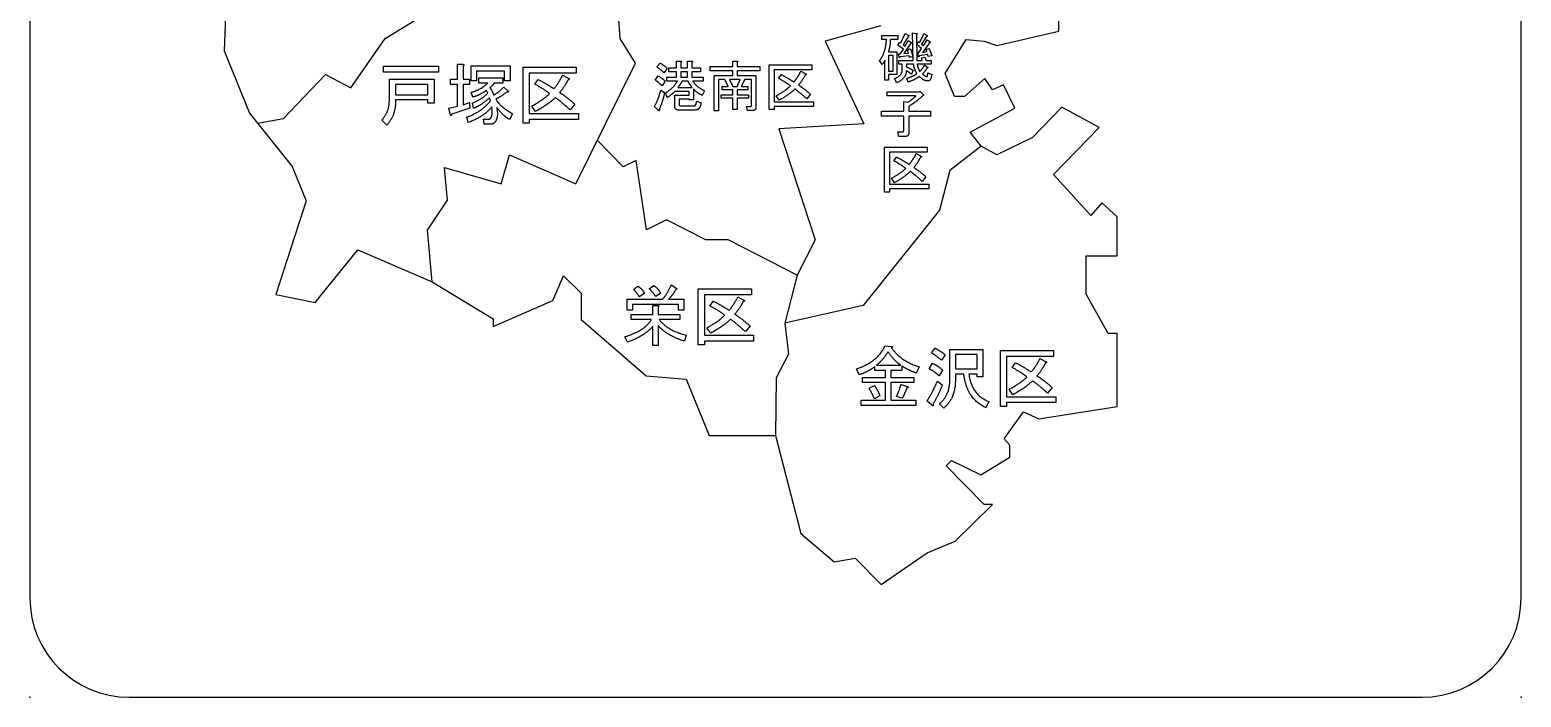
# Model space of a CAD drawing. Header units: millimetres. Extents: x 0 to 150, y 0 to 200.
# Drawn here: x 0 to 150, y 0 to 67.1 of the extents above; entities that cross this region are included whole.
import ezdxf

# ---------------------------------------------------------------- set-up
doc = ezdxf.new("R2010")
doc.units = ezdxf.units.MM
doc.header["$MEASUREMENT"] = 0
for name, color, linetype in [('横浜市\u3000パズル v6_Sketch2', 7, 'Continuous'), ('横浜市\u3000パズル v6_Sketch3', 7, 'Continuous'), ('横浜市\u3000パズル v6_Sketch4', 7, 'Continuous'), ('横浜市\u3000パズル v6_Sketch5', 7, 'Continuous')]:
    doc.layers.add(name, color=color, linetype=linetype)

msp = doc.modelspace()

# ---------------------------------------------------------------- linework, layer by layer
at = {"layer": '横浜市\u3000パズル v6_Sketch2'}
for p, q in [((0, 190), (0, 10)), ((150, 10), (150, 190)), ((10, 0), (140, 0))]:
    msp.add_line(p, q, dxfattribs=at)
for centre, start, end in [((10, 10), 180, 270), ((140, 10), 270, 0)]:
    msp.add_arc(centre, 10, start, end, dxfattribs=at)
for p in [(0, 0), (0, 0), (150, 0)]:
    msp.add_point(p, dxfattribs=at)
at = {"layer": '横浜市\u3000パズル v6_Sketch3'}
for p, q in [((20, 77), (19.56, 65.03)), ((59.39, 66.27), (58.75, 74.49)), ((35.73, 66.27), (40.76, 69.34)), ((85.59, 67.53), (80, 66)), ((103.5, 67), (103.5, 68.57)), ((32.29, 61.3), (35.73, 66.27)), ((60.91, 63.79), (59.39, 66.27)), ((80, 66), (83.9, 57.67)), ((92.06, 62.76), (94.17, 66.18)), ((94.17, 66.18), (96, 66)), ((96, 66), (97.27, 65.55)), ((97.27, 65.55), (103.5, 67)), ((19.56, 65.03), (22.09, 58.76)), ((54.92, 51.64), (60.91, 63.79)), ((25.5, 58.23), (29.74, 62.66)), ((29.74, 62.66), (32.29, 61.3)), ((93, 60.44), (92.06, 62.76)), ((96.06, 62.24), (94.01, 60.44)), ((96.82, 61.09), (96.06, 62.24)), ((97.92, 61.62), (96.82, 61.09)), ((99.07, 59.27), (97.92, 61.62)), ((94.01, 60.44), (93, 60.44)), ((22.09, 58.76), (26.4, 53.39)), ((94.57, 56.84), (99.07, 59.27)), ((103.81, 59.37), (100.86, 56.32)), ((107.56, 57.32), (103.81, 59.37)), ((22.9, 57.76), (25.5, 58.23)), ((83.9, 57.67), (75.34, 57.17)), ((75.34, 57.17), (79, 46)), ((102.95, 52.57), (107.56, 57.32)), ((59.68, 53.34), (57.08, 56.02)), ((95.67, 55.45), (94.57, 56.84)), ((100.86, 56.32), (97.27, 54.57)), ((47.41, 51.64), (48.25, 54.56)), ((48.25, 54.56), (54.92, 51.64)), ((61, 54), (59.68, 53.34)), ((62.01, 47.02), (61, 54)), ((95.67, 55.45), (92.55, 52.99)), ((97.27, 54.57), (95.67, 55.45)), ((26.4, 53.39), (27.79, 49.95)), ((42, 50), (41.71, 53.28)), ((41.71, 53.28), (47.41, 51.64)), ((92.55, 52.99), (91.5, 49.01)), ((106.71, 48.47), (102.95, 52.57)), ((27.79, 49.95), (24.73, 40.52)), ((40, 47), (42, 50)), ((107.82, 49.72), (106.71, 48.47)), ((109.38, 48.32), (107.82, 49.72)), ((64.04, 48.03), (62.01, 47.02)), ((68, 46), (64.04, 48.03)), ((91.5, 49.01), (83.82, 39.4)), ((109.38, 44.41), (109.38, 48.32)), ((40.46, 41.77), (40, 47)), ((28.71, 39.72), (33, 45)), ((33, 45), (40.46, 41.77)), ((70.24, 46), (68, 46)), ((77.17, 42.44), (70.24, 46)), ((79, 46), (77.17, 42.44)), ((106.26, 40.54), (106.26, 44.41)), ((106.26, 44.41), (109.38, 44.41)), ((52.62, 39.92), (53.69, 42.38)), ((53.69, 42.38), (55.44, 40.65)), ((77.17, 42.44), (75.94, 37.62)), ((24.73, 40.52), (28.71, 39.72)), ((40.46, 41.77), (46.61, 38.06)), ((55.44, 40.65), (55.44, 38)), ((108.46, 36.59), (106.26, 40.54)), ((46.61, 37.28), (52.62, 39.92)), ((83.82, 39.4), (75.94, 37.62)), ((46.61, 38.06), (46.61, 37.28)), ((55.44, 38), (61.99, 32.34)), ((75.94, 37.62), (76.3, 34.52)), ((109.38, 36.59), (108.46, 36.59)), ((109.38, 29.26), (109.38, 36.59)), ((76.3, 34.52), (75.07, 32.13)), ((61.99, 32.34), (66, 32)), ((66, 32), (68.32, 26.31)), ((75.07, 32.13), (75, 26.31)), ((98, 26), (99.94, 28.72)), ((99.94, 28.72), (101.5, 28)), ((101.5, 28), (109.38, 29.26)), ((68.32, 26.31), (75, 26.31)), ((75, 26.31), (77.54, 16.46)), ((98.56, 25.37), (98, 26)), ((95.65, 22.36), (98.56, 24.13)), ((98.56, 24.13), (98.56, 25.37)), ((92.17, 23.28), (92.7, 23.81)), ((96, 19.38), (92.17, 23.28)), ((92.7, 23.81), (95.65, 22.36)), ((93.08, 15.7), (96.82, 19.38)), ((96.82, 19.38), (96, 19.38)), ((77.54, 16.46), (80.89, 13.61)), ((90.24, 14.53), (93.08, 15.7)), ((80.89, 13.61), (83, 14)), ((83, 14), (85.62, 11.33)), ((85.62, 11.33), (90.24, 14.53))]:
    msp.add_line(p, q, dxfattribs=at)
msp.add_point((0, 0), dxfattribs=at)
at = {"layer": '横浜市\u3000パズル v6_Sketch4'}
for p, q in [((35.56, 63.48), (41.1, 63.48)), ((35.56, 62.88), (35.56, 63.48)), ((41.1, 63.48), (41.1, 62.88)), ((43.03, 63.67), (43.55, 63.67)), ((43.03, 62.17), (43.03, 63.67)), ((43.58, 63.5), (43.58, 62.17)), ((44.4, 62), (44.4, 63.5)), ((44.4, 63.5), (48.3, 63.5)), ((48.3, 63.5), (48.3, 62)), ((49.61, 63.37), (54.96, 63.37)), ((49.61, 57.75), (49.61, 63.37)), ((54.96, 63.37), (54.96, 62.77)), ((41.1, 62.88), (35.56, 62.88)), ((36.16, 60.04), (36.16, 62.17)), ((36.16, 62.17), (40.66, 62.17)), ((36.78, 61.65), (36.78, 60.61)), ((40.03, 61.65), (36.78, 61.65)), ((40.03, 60.61), (40.03, 61.65)), ((40.66, 62.17), (40.66, 59.77)), ((42.32, 61.65), (42.32, 62.17)), ((42.32, 62.17), (43.03, 62.17)), ((43.03, 61.65), (42.32, 61.65)), ((43.03, 59.47), (43.03, 61.65)), ((43.58, 62.17), (44.21, 62.17)), ((44.21, 61.65), (43.58, 61.65)), ((43.58, 61.65), (43.58, 59.6)), ((44.21, 62.17), (44.21, 61.65)), ((44.94, 62), (44.4, 62)), ((44.94, 62.99), (44.94, 62)), ((47.75, 62.99), (44.94, 62.99)), ((45.16, 62.3), (47.59, 62.3)), ((45.16, 61.78), (45.16, 62.3)), ((46.06, 61.78), (45.16, 61.78)), ((47.59, 61.78), (46.72, 61.78)), ((47.59, 62.3), (47.59, 61.78)), ((47.75, 62), (47.75, 62.99)), ((48.3, 62), (47.75, 62)), ((50.24, 62.77), (50.24, 58.73)), ((54.96, 62.77), (50.24, 62.77)), ((50.78, 61.68), (51.14, 62.14)), ((53.59, 62.58), (54.14, 62.28)), ((36.78, 60.61), (40.03, 60.61)), ((40.03, 60.09), (36.78, 60.09)), ((36.78, 60.09), (36.78, 59.85)), ((40.03, 59.77), (40.03, 60.09)), ((44.56, 60.37), (44.4, 60.86)), ((46.06, 60.77), (45.92, 61.05)), ((46.33, 59.96), (46.25, 60.31)), ((47.67, 61.38), (48.13, 60.94)), ((40.66, 59.77), (40.03, 59.77)), ((42.13, 59.25), (43.03, 59.47)), ((42.3, 58.56), (42.13, 59.25)), ((44.26, 59.27), (42.43, 58.65)), ((43.58, 59.6), (44.21, 59.82)), ((44.21, 59.82), (44.26, 59.27)), ((44.64, 59.25), (44.51, 59.77)), ((48.54, 58.7), (48.24, 58.13)), ((50.24, 58.73), (55.17, 58.73)), ((50.86, 58.92), (50.48, 59.47)), ((54.82, 59.66), (54.36, 59.08)), ((55.17, 58.73), (55.17, 58.13)), ((35.91, 57.56), (35.39, 58.05)), ((44.1, 57.83), (43.96, 58.37)), ((45.71, 57.64), (45.62, 58.16)), ((45.62, 58.16), (46.12, 58.16)), ((46.33, 57.64), (45.71, 57.64)), ((50.24, 57.75), (49.61, 57.75)), ((55.17, 58.13), (50.24, 58.13)), ((50.24, 58.13), (50.24, 57.75))]:
    msp.add_line(p, q, dxfattribs=at)
for points in [[(43.55, 63.67), (43.77, 63.64), (43.58, 63.5)], [(44.4, 60.86), (45.41, 61.13), (46.06, 61.78)], [(46.72, 61.78), (46.5, 61.51), (46.28, 61.32)], [(52.28, 60.72), (51.71, 61.16), (50.78, 61.68)], [(51.14, 62.14), (51.98, 61.7), (52.72, 61.21)], [(52.72, 61.21), (53.24, 61.84), (53.59, 62.58)], [(54.11, 62.08), (53.86, 61.54), (53.29, 60.83)], [(54.14, 62.28), (54.38, 62.19), (54.11, 62.08)], [(35.39, 58.05), (36.16, 58.86), (36.16, 60.04)], [(44.51, 59.77), (45.52, 60.17), (46.06, 60.77)], [(45.92, 61.05), (45.3, 60.58), (44.56, 60.37)], [(46.25, 60.31), (45.43, 59.55), (44.64, 59.25)], [(46.28, 61.32), (46.52, 60.97), (46.66, 60.58)], [(46.66, 60.58), (47.07, 60.8), (47.67, 61.38)], [(47.97, 60.86), (47.34, 60.39), (46.88, 60.17)], [(46.88, 60.17), (47.23, 59.47), (48.54, 58.7)], [(48.13, 60.94), (48.16, 60.83), (47.97, 60.86)], [(50.48, 59.47), (51.68, 60.12), (52.28, 60.72)], [(52.86, 60.34), (52.2, 59.66), (50.86, 58.92)], [(54.36, 59.08), (53.59, 59.77), (52.86, 60.34)], [(53.29, 60.83), (53.95, 60.42), (54.82, 59.66)], [(36.78, 59.85), (36.78, 58.54), (35.91, 57.56)], [(42.43, 58.65), (42.4, 58.46), (42.3, 58.56)], [(43.96, 58.37), (45.35, 58.84), (46.33, 59.96)], [(46.47, 59.38), (45.57, 58.32), (44.1, 57.83)], [(46.12, 58.16), (46.63, 58.16), (46.47, 59.38)], [(46.96, 59.33), (47.15, 58.4), (46.83, 57.91)], [(48.24, 58.13), (47.62, 58.46), (46.96, 59.33)], [(46.83, 57.91), (46.63, 57.64), (46.33, 57.64)]]:
    msp.add_open_spline(points, degree=2, dxfattribs=at)
msp.add_point((0, 0), dxfattribs=at)
at = {"layer": '横浜市\u3000パズル v6_Sketch5'}
for p, q in [((85.7, 66.15), (85.7, 66.56)), ((85.7, 66.56), (87.29, 66.56)), ((86.16, 66.15), (85.7, 66.15)), ((87.29, 66.15), (86.55, 66.15)), ((87.29, 66.56), (87.29, 66.15)), ((87.6, 65.82), (88.05, 66.76)), ((88.34, 66.47), (87.84, 65.64)), ((88.05, 66.76), (88.4, 66.56)), ((88.21, 65.8), (88.36, 66.08)), ((88.36, 66.08), (88.69, 65.88)), ((88.86, 64.05), (88.77, 66.82)), ((88.77, 66.82), (89.15, 66.78)), ((89.17, 66.65), (89.23, 64.05)), ((89.47, 65.88), (89.95, 66.76)), ((90.19, 66.47), (89.69, 65.71)), ((89.89, 65.53), (90.26, 66.12)), ((89.95, 66.76), (90.26, 66.56)), ((90.26, 66.12), (90.56, 65.93)), ((86.35, 64.92), (87.22, 64.92)), ((86.37, 64.57), (86.37, 62.98)), ((86.85, 64.57), (86.37, 64.57)), ((86.85, 62.98), (86.85, 64.57)), ((87.22, 64.92), (87.22, 62.63)), ((87.29, 65.6), (87.46, 65.88)), ((87.86, 65.19), (87.29, 65.6)), ((87.44, 64.38), (87.38, 64.71)), ((87.38, 64.71), (87.55, 64.71)), ((87.46, 65.88), (87.6, 65.82)), ((87.55, 64.71), (87.7, 64.95)), ((88.45, 64.53), (87.55, 64.42)), ((87.7, 64.95), (87.86, 65.19)), ((87.84, 65.64), (88.03, 65.51)), ((88.62, 65.8), (87.92, 64.75)), ((87.92, 64.75), (88.38, 64.79)), ((88.03, 65.51), (88.21, 65.8)), ((88.27, 65.12), (88.56, 65.23)), ((89.21, 65.67), (89.39, 65.93)), ((89.67, 65.25), (89.21, 65.67)), ((89.28, 64.81), (89.39, 64.84)), ((89.39, 64.44), (89.28, 64.81)), ((89.39, 65.93), (89.47, 65.88)), ((89.39, 64.84), (89.67, 65.25)), ((90.3, 64.66), (89.47, 64.51)), ((89.69, 65.71), (89.89, 65.53)), ((90.5, 65.84), (89.78, 64.86)), ((89.78, 64.86), (90.24, 64.95)), ((90.15, 65.19), (90.43, 65.27)), ((90.72, 64.53), (90.37, 64.44)), ((63.08, 63.4), (63.41, 63.79)), ((64.11, 63.24), (63.78, 62.81)), ((64.28, 62.92), (64.28, 63.33)), ((64.28, 63.33), (65.04, 63.33)), ((65.04, 63.33), (65.04, 63.99)), ((65.04, 63.99), (65.46, 63.99)), ((65.48, 63.85), (65.48, 63.33)), ((65.48, 63.33), (66.16, 63.33)), ((66.16, 63.33), (66.16, 63.99)), ((66.16, 63.99), (66.57, 63.99)), ((66.59, 63.85), (66.59, 63.33)), ((66.59, 63.33), (67.47, 63.33)), ((67.47, 63.33), (67.47, 62.92)), ((68.43, 63.03), (68.43, 63.44)), ((68.43, 63.44), (70.7, 63.44)), ((70.7, 63.03), (68.43, 63.03)), ((70.7, 63.99), (71.11, 63.99)), ((70.7, 63.44), (70.7, 63.99)), ((70.7, 62.54), (70.7, 63.03)), ((71.13, 63.85), (71.13, 63.44)), ((71.13, 63.44), (73.43, 63.44)), ((73.43, 63.03), (71.13, 63.03)), ((71.13, 63.03), (71.13, 62.54)), ((73.43, 63.44), (73.43, 63.03)), ((74.36, 59.12), (74.36, 63.61)), ((74.36, 63.61), (78.64, 63.61)), ((74.87, 63.13), (74.87, 59.9)), ((78.64, 63.13), (74.87, 63.13)), ((78.64, 63.61), (78.64, 63.13)), ((85.72, 63.66), (85.46, 64.07)), ((86, 62.06), (86, 64.09)), ((87.42, 63.7), (87.42, 64.05)), ((87.42, 64.05), (88.86, 64.05)), ((87.75, 63.7), (87.42, 63.7)), ((87.75, 63.11), (87.75, 63.7)), ((88.88, 63.7), (88.19, 63.7)), ((88.19, 63.7), (88.19, 63.4)), ((88.8, 64.46), (88.49, 64.36)), ((88.84, 63.07), (88.67, 62.67)), ((89.23, 64.05), (89.76, 64.05)), ((90.67, 63.7), (89.25, 63.7)), ((89.67, 64.31), (90.02, 64.4)), ((89.76, 64.05), (89.67, 64.31)), ((89.98, 63.59), (90.26, 63.42)), ((90.02, 64.4), (90.15, 64.05)), ((90.15, 64.05), (90.67, 64.05)), ((90.67, 64.05), (90.67, 63.7)), ((62.9, 62.09), (63.21, 62.5)), ((63.91, 61.96), (63.6, 61.5)), ((64.08, 61.98), (64.08, 62.39)), ((64.08, 62.39), (65.04, 62.39)), ((65.13, 61.98), (64.08, 61.98)), ((65.04, 62.92), (64.28, 62.92)), ((65.04, 62.39), (65.04, 62.92)), ((65.48, 62.92), (65.48, 62.39)), ((66.16, 62.92), (65.48, 62.92)), ((65.48, 62.39), (66.16, 62.39)), ((66.22, 61.98), (65.59, 61.98)), ((66.16, 62.39), (66.16, 62.92)), ((67.47, 62.92), (66.59, 62.92)), ((66.59, 62.92), (66.59, 62.39)), ((66.59, 62.39), (67.71, 62.39)), ((67.71, 61.98), (66.68, 61.98)), ((67.71, 62.39), (67.71, 61.98)), ((68.82, 58.99), (68.82, 62.54)), ((68.82, 62.54), (70.7, 62.54)), ((69.91, 62.13), (69.26, 62.13)), ((69.26, 62.13), (69.26, 58.99)), ((70.24, 61.45), (69.91, 62.13)), ((70.37, 62.13), (70.7, 61.45)), ((71.44, 62.13), (70.37, 62.13)), ((71.13, 62.54), (73.01, 62.54)), ((71.13, 61.45), (71.44, 62.13)), ((71.92, 62.13), (71.55, 61.45)), ((72.57, 62.13), (71.92, 62.13)), ((72.57, 59.51), (72.57, 62.13)), ((73.01, 62.54), (73.01, 59.31)), ((75.3, 62.26), (75.59, 62.63)), ((77.55, 62.98), (77.99, 62.74)), ((86.37, 62.06), (86, 62.06)), ((86.37, 62.98), (86.85, 62.98)), ((86.37, 62.63), (86.37, 62.06)), ((87.22, 62.63), (86.37, 62.63)), ((87.2, 61.82), (86.98, 62.24)), ((88.34, 61.89), (88.21, 62.26)), ((90.32, 62.81), (90.72, 62.63)), ((63.47, 61.08), (63.84, 60.84)), ((64.11, 60.32), (63.93, 60.8)), ((66.31, 60.93), (64.87, 60.93)), ((64.87, 59.47), (64.87, 60.58)), ((64.87, 60.58), (66.31, 60.58)), ((65.17, 61.34), (66.62, 61.34)), ((66.31, 60.17), (65.31, 60.17)), ((65.31, 60.17), (65.31, 59.66)), ((66.31, 60.58), (66.31, 60.93)), ((66.31, 60.08), (66.31, 60.17)), ((66.75, 60.08), (66.31, 60.08)), ((66.75, 61.19), (66.75, 60.08)), ((67.86, 61), (67.64, 60.54)), ((69.54, 60.6), (70.7, 60.6)), ((69.54, 60.25), (69.54, 60.6)), ((70.7, 60.25), (69.54, 60.25)), ((69.63, 61.1), (69.63, 61.45)), ((69.63, 61.45), (70.24, 61.45)), ((70.7, 61.1), (69.63, 61.1)), ((70.7, 61.45), (71.13, 61.45)), ((70.7, 60.6), (70.7, 61.1)), ((70.7, 59.12), (70.7, 60.25)), ((72.23, 61.1), (71.13, 61.1)), ((71.13, 61.1), (71.13, 60.6)), ((71.13, 60.6), (72.29, 60.6)), ((71.13, 60.25), (71.13, 59.12)), ((72.29, 60.25), (71.13, 60.25)), ((71.55, 61.45), (72.23, 61.45)), ((72.23, 61.45), (72.23, 61.1)), ((72.29, 60.6), (72.29, 60.25)), ((75.37, 60.06), (75.06, 60.49)), ((78.53, 60.65), (78.16, 60.19)), ((86.24, 60.49), (86.24, 60.91)), ((86.24, 60.91), (89.43, 60.91)), ((89.12, 60.49), (86.24, 60.49)), ((89.43, 60.91), (89.52, 60.97)), ((89.52, 60.97), (89.93, 60.56)), ((89.93, 60.56), (89.8, 60.49)), ((63.19, 59.07), (62.82, 59.42)), ((66.96, 59.07), (65.24, 59.07)), ((65.46, 59.49), (66.75, 59.49)), ((66.99, 59.64), (67.1, 59.97)), ((67.1, 59.97), (67.53, 59.79)), ((67.53, 59.79), (67.47, 59.55)), ((69.26, 58.99), (68.82, 58.99)), ((71.13, 59.12), (70.7, 59.12)), ((72.18, 59.01), (72.09, 59.42)), ((72.09, 59.42), (72.49, 59.42)), ((72.71, 59.01), (72.18, 59.01)), ((74.87, 59.12), (74.36, 59.12)), ((74.87, 59.9), (78.82, 59.9)), ((78.82, 59.42), (74.87, 59.42)), ((74.87, 59.42), (74.87, 59.12)), ((78.82, 59.9), (78.82, 59.42)), ((85.65, 58.46), (85.65, 58.94)), ((85.65, 58.94), (87.9, 58.94)), ((87.9, 58.94), (87.9, 59.92)), ((87.9, 59.92), (88.32, 59.86)), ((88.4, 59.44), (88.4, 58.94)), ((88.4, 58.94), (90.59, 58.94)), ((90.59, 58.94), (90.59, 58.46)), ((87.9, 58.46), (85.65, 58.46)), ((87.9, 56.98), (87.9, 58.46)), ((88.4, 58.46), (88.4, 56.76)), ((90.59, 58.46), (88.4, 58.46)), ((87.42, 56.41), (87.31, 56.89)), ((87.31, 56.89), (87.81, 56.89)), ((88.05, 56.41), (87.42, 56.41)), ((85.96, 55.32), (90.24, 55.32)), ((85.96, 50.82), (85.96, 55.32)), ((90.24, 54.84), (86.46, 54.84)), ((86.46, 54.84), (86.46, 51.61)), ((86.9, 53.97), (87.18, 54.34)), ((89.15, 54.69), (89.58, 54.45)), ((90.24, 55.32), (90.24, 54.84)), ((86.46, 51.61), (90.41, 51.61)), ((90.41, 51.13), (86.46, 51.13)), ((86.46, 51.13), (86.46, 50.82)), ((86.96, 51.76), (86.66, 52.2)), ((90.13, 52.35), (89.76, 51.89)), ((90.41, 51.61), (90.41, 51.13)), ((86.46, 50.82), (85.96, 50.82)), ((60.71, 41.01), (61.17, 41.34)), ((61.83, 40.63), (61.31, 40.27)), ((62.29, 41.09), (62.76, 41.42)), ((63.44, 40.66), (62.95, 40.3)), ((64.5, 41.47), (65.07, 41.12)), ((67.23, 41.07), (72.58, 41.07)), ((67.23, 35.44), (67.23, 41.07)), ((72.58, 41.07), (72.58, 40.47)), ((60.08, 40.03), (63.63, 40.03)), ((60.08, 38.94), (60.08, 40.03)), ((60.63, 39.51), (60.63, 38.94)), ((65.24, 39.51), (60.63, 39.51)), ((62.65, 38.5), (62.65, 39.4)), ((62.65, 39.4), (63.16, 39.4)), ((63.19, 39.24), (63.19, 38.5)), ((64.23, 40.03), (65.78, 40.03)), ((65.24, 38.94), (65.24, 39.51)), ((65.78, 40.03), (65.78, 38.94)), ((72.58, 40.47), (67.86, 40.47)), ((67.86, 40.47), (67.86, 36.43)), ((68.4, 39.37), (68.76, 39.84)), ((71.21, 40.27), (71.76, 39.97)), ((60.63, 38.94), (60.08, 38.94)), ((60.49, 38.5), (62.65, 38.5)), ((60.49, 37.98), (60.49, 38.5)), ((62.51, 37.98), (60.49, 37.98)), ((63.19, 38.5), (65.38, 38.5)), ((65.38, 37.98), (63.3, 37.98)), ((65.78, 38.94), (65.24, 38.94)), ((65.38, 38.5), (65.38, 37.98)), ((60.11, 35.72), (59.84, 36.26)), ((62.65, 35.39), (62.65, 37.3)), ((63.19, 37.38), (63.19, 35.39)), ((66.03, 36.43), (65.84, 35.83)), ((67.86, 36.43), (72.8, 36.43)), ((68.49, 36.62), (68.1, 37.16)), ((72.44, 37.35), (71.98, 36.78)), ((72.8, 36.43), (72.8, 35.83)), ((63.19, 35.39), (62.65, 35.39)), ((67.86, 35.44), (67.23, 35.44)), ((67.86, 35.83), (67.86, 35.44)), ((72.8, 35.83), (67.86, 35.83)), ((86.02, 35.36), (86.71, 35.28)), ((90.69, 34.63), (91.07, 35.12)), ((92.54, 32.03), (92.54, 34.98)), ((92.54, 34.98), (95.85, 34.98)), ((95.85, 34.98), (95.85, 32.22)), ((97.62, 29.25), (97.62, 34.87)), ((97.62, 34.87), (102.97, 34.87)), ((102.97, 34.87), (102.97, 34.27)), ((83.43, 32.44), (83.16, 33.04)), ((84.99, 32.88), (84.99, 33.26)), ((85.15, 33.4), (87.61, 33.4)), ((87.69, 33.34), (87.69, 32.88)), ((89.46, 33.23), (89.16, 32.61)), ((90.44, 33.04), (90.8, 33.59)), ((92.08, 34.43), (91.7, 33.89)), ((93.09, 34.46), (93.09, 33.02)), ((95.3, 34.46), (93.09, 34.46)), ((93.09, 33.02), (95.3, 33.02)), ((95.3, 33.02), (95.3, 34.46)), ((98.25, 34.27), (98.25, 30.23)), ((102.97, 34.27), (98.25, 34.27)), ((98.79, 33.18), (99.15, 33.64)), ((101.6, 34.08), (102.15, 33.78)), ((83.76, 31.65), (83.76, 32.17)), ((83.76, 32.17), (86.05, 32.17)), ((86.05, 31.65), (83.76, 31.65)), ((86.05, 32.88), (84.99, 32.88)), ((86.05, 32.17), (86.05, 32.88)), ((86.05, 29.88), (86.05, 31.65)), ((87.69, 32.88), (86.6, 32.88)), ((86.6, 32.88), (86.6, 32.17)), ((86.6, 32.17), (88.92, 32.17)), ((86.6, 31.65), (86.6, 29.88)), ((88.92, 31.65), (86.6, 31.65)), ((88.92, 32.17), (88.92, 31.65)), ((91.29, 31.79), (91.78, 31.43)), ((91.81, 32.91), (91.45, 32.33)), ((93.94, 32.5), (93.09, 32.5)), ((93.09, 32.5), (93.09, 31.9)), ((95.3, 32.5), (94.45, 32.5)), ((95.3, 32.22), (95.3, 32.5)), ((95.85, 32.22), (95.3, 32.22)), ((84.41, 31.08), (84.96, 31.35)), ((85.51, 30.31), (84.96, 30.01)), ((87.74, 30.07), (87.17, 30.26)), ((87.63, 31.46), (88.15, 31.3)), ((98.25, 30.23), (103.19, 30.23)), ((98.87, 30.42), (98.49, 30.97)), ((102.83, 31.16), (102.37, 30.59)), ((103.19, 30.23), (103.19, 29.63)), ((83.6, 29.36), (83.6, 29.88)), ((83.6, 29.88), (86.05, 29.88)), ((89.13, 29.36), (83.6, 29.36)), ((86.6, 29.88), (89.13, 29.88)), ((89.13, 29.88), (89.13, 29.36)), ((90.72, 29.39), (90.23, 29.8)), ((91.92, 29.09), (91.48, 29.52)), ((96.47, 29.74), (96.17, 29.11)), ((98.25, 29.25), (97.62, 29.25)), ((98.25, 29.63), (98.25, 29.25)), ((103.19, 29.63), (98.25, 29.63))]:
    msp.add_line(p, q, dxfattribs=at)
for points in [[(85.46, 64.07), (86.07, 64.71), (86.16, 66.15)], [(86.55, 66.15), (86.5, 65.29), (86.35, 64.92)], [(88.4, 66.56), (88.45, 66.52), (88.34, 66.47)], [(89.15, 66.78), (89.32, 66.76), (89.17, 66.65)], [(90.26, 66.56), (90.3, 66.52), (90.19, 66.47)], [(88.38, 64.79), (88.32, 64.95), (88.27, 65.12)], [(88.49, 64.36), (88.47, 64.44), (88.45, 64.53)], [(88.56, 65.23), (88.75, 64.84), (88.8, 64.46)], [(88.69, 65.88), (88.73, 65.84), (88.62, 65.8)], [(89.47, 64.51), (89.43, 64.4), (89.39, 64.44)], [(90.24, 64.95), (90.19, 65.05), (90.15, 65.19)], [(90.37, 64.44), (90.35, 64.55), (90.3, 64.66)], [(90.43, 65.27), (90.63, 64.88), (90.72, 64.53)], [(90.56, 65.93), (90.61, 65.88), (90.5, 65.84)], [(63.78, 62.81), (63.52, 63.07), (63.08, 63.4)], [(63.41, 63.79), (63.91, 63.48), (64.11, 63.24)], [(65.46, 63.99), (65.63, 63.96), (65.48, 63.85)], [(66.57, 63.99), (66.75, 63.96), (66.59, 63.85)], [(71.11, 63.99), (71.29, 63.96), (71.13, 63.85)], [(86, 64.09), (85.94, 63.92), (85.72, 63.66)], [(86.98, 62.24), (87.75, 62.54), (87.75, 63.11)], [(88.16, 63.02), (88.14, 62.24), (87.2, 61.82)], [(87.55, 64.42), (87.49, 64.31), (87.44, 64.38)], [(88.67, 62.67), (88.32, 62.94), (88.16, 63.02)], [(88.19, 63.4), (88.6, 63.24), (88.84, 63.07)], [(89.23, 62.74), (88.95, 63.18), (88.88, 63.7)], [(89.25, 63.7), (89.3, 63.29), (89.52, 62.94)], [(89.52, 62.94), (89.82, 63.24), (89.98, 63.59)], [(90.24, 63.31), (90.04, 62.94), (89.78, 62.7)], [(90.26, 63.42), (90.41, 63.33), (90.24, 63.31)], [(63.6, 61.5), (63.36, 61.76), (62.9, 62.09)], [(63.21, 62.5), (63.76, 62.17), (63.91, 61.96)], [(63.93, 60.8), (64.78, 61.3), (65.13, 61.98)], [(65.59, 61.98), (65.44, 61.65), (65.17, 61.34)], [(66.62, 61.34), (66.33, 61.67), (66.22, 61.98)], [(66.68, 61.98), (67.01, 61.41), (67.86, 61)], [(76.5, 61.5), (76.05, 61.85), (75.3, 62.26)], [(75.59, 62.63), (76.26, 62.28), (76.85, 61.89)], [(76.85, 61.89), (77.27, 62.39), (77.55, 62.98)], [(77.97, 62.59), (77.77, 62.15), (77.31, 61.58)], [(77.31, 61.58), (77.84, 61.26), (78.53, 60.65)], [(77.99, 62.74), (78.18, 62.68), (77.97, 62.59)], [(88.21, 62.26), (88.88, 62.48), (89.23, 62.74)], [(89.47, 62.46), (89.06, 62.11), (88.34, 61.89)], [(90.37, 62), (89.98, 61.93), (89.47, 62.46)], [(89.78, 62.7), (90.02, 62.46), (90.24, 62.43)], [(90.24, 62.43), (90.3, 62.48), (90.32, 62.81)], [(90.72, 62.63), (90.65, 62.04), (90.37, 62)], [(62.82, 59.42), (63.25, 60.19), (63.47, 61.08)], [(63.84, 60.84), (63.69, 60.03), (63.34, 59.21)], [(64.87, 60.93), (64.56, 60.62), (64.11, 60.32)], [(67.64, 60.54), (67.05, 60.82), (66.75, 61.19)], [(75.06, 60.49), (76.02, 61.02), (76.5, 61.5)], [(76.96, 61.19), (76.44, 60.65), (75.37, 60.06)], [(78.16, 60.19), (77.55, 60.73), (76.96, 61.19)], [(88.32, 59.86), (88.77, 60.14), (89.12, 60.49)], [(89.8, 60.49), (89.01, 59.79), (88.4, 59.44)], [(63.34, 59.21), (63.38, 58.88), (63.19, 59.07)], [(65.24, 59.07), (64.87, 59.07), (64.87, 59.47)], [(65.31, 59.66), (65.31, 59.49), (65.46, 59.49)], [(66.75, 59.49), (66.94, 59.49), (66.99, 59.64)], [(67.47, 59.55), (67.34, 59.07), (66.96, 59.07)], [(72.49, 59.42), (72.57, 59.42), (72.57, 59.51)], [(73.01, 59.31), (73.01, 59.01), (72.71, 59.01)], [(87.81, 56.89), (87.9, 56.89), (87.9, 56.98)], [(88.4, 56.76), (88.4, 56.41), (88.05, 56.41)], [(87.18, 54.34), (87.86, 53.99), (88.45, 53.59)], [(88.45, 53.59), (88.86, 54.1), (89.15, 54.69)], [(89.56, 54.29), (89.36, 53.86), (88.91, 53.29)], [(89.58, 54.45), (89.78, 54.38), (89.56, 54.29)], [(86.66, 52.2), (87.62, 52.72), (88.1, 53.2)], [(88.1, 53.2), (87.64, 53.55), (86.9, 53.97)], [(88.56, 52.9), (88.03, 52.35), (86.96, 51.76)], [(89.76, 51.89), (89.15, 52.44), (88.56, 52.9)], [(88.91, 53.29), (89.43, 52.96), (90.13, 52.35)], [(61.31, 40.27), (61.01, 40.79), (60.71, 41.01)], [(61.17, 41.34), (61.56, 41.12), (61.83, 40.63)], [(62.95, 40.3), (62.67, 40.77), (62.29, 41.09)], [(62.76, 41.42), (63.16, 41.15), (63.44, 40.66)], [(63.63, 40.03), (64.09, 40.49), (64.5, 41.47)], [(64.97, 41.01), (64.58, 40.36), (64.23, 40.03)], [(65.07, 41.12), (65.13, 41.07), (64.97, 41.01)], [(63.16, 39.4), (63.38, 39.37), (63.19, 39.24)], [(69.9, 38.42), (69.33, 38.86), (68.4, 39.37)], [(68.76, 39.84), (69.6, 39.4), (70.34, 38.91)], [(70.34, 38.91), (70.86, 39.54), (71.21, 40.27)], [(71.73, 39.78), (71.49, 39.24), (70.91, 38.53)], [(71.76, 39.97), (72.01, 39.89), (71.73, 39.78)], [(59.84, 36.26), (61.88, 36.89), (62.51, 37.98)], [(63.3, 37.98), (64.23, 36.84), (66.03, 36.43)], [(68.1, 37.16), (69.3, 37.82), (69.9, 38.42)], [(70.48, 38.04), (69.82, 37.35), (68.49, 36.62)], [(71.98, 36.78), (71.21, 37.46), (70.48, 38.04)], [(70.91, 38.53), (71.57, 38.12), (72.44, 37.35)], [(62.65, 37.3), (61.77, 36.29), (60.11, 35.72)], [(65.84, 35.83), (64.2, 36.29), (63.19, 37.38)], [(83.16, 33.04), (85.26, 33.72), (86.02, 35.36)], [(86.32, 34.76), (85.75, 33.83), (85.15, 33.4)], [(87.61, 33.4), (86.98, 33.78), (86.32, 34.76)], [(86.71, 35.28), (86.84, 35.25), (86.68, 35.12)], [(86.68, 35.12), (87.61, 33.81), (89.46, 33.23)], [(91.7, 33.89), (91.1, 34.41), (90.69, 34.63)], [(91.07, 35.12), (91.62, 34.82), (92.08, 34.43)], [(84.99, 33.26), (84.33, 32.74), (83.43, 32.44)], [(89.16, 32.61), (88.37, 32.88), (87.69, 33.34)], [(91.45, 32.33), (91.04, 32.74), (90.44, 33.04)], [(90.8, 33.59), (91.4, 33.29), (91.81, 32.91)], [(100.29, 32.22), (99.72, 32.66), (98.79, 33.18)], [(99.15, 33.64), (99.99, 33.21), (100.73, 32.72)], [(100.73, 32.72), (101.25, 33.34), (101.6, 34.08)], [(102.12, 33.59), (101.88, 33.04), (101.3, 32.33)], [(102.15, 33.78), (102.39, 33.7), (102.12, 33.59)], [(90.23, 29.8), (90.74, 30.53), (91.29, 31.79)], [(91.48, 29.52), (92.54, 30.34), (92.54, 32.03)], [(93.09, 31.9), (93.09, 30.01), (91.92, 29.09)], [(96.17, 29.11), (94.24, 30.01), (93.94, 32.5)], [(94.45, 32.5), (94.73, 30.42), (96.47, 29.74)], [(98.49, 30.97), (99.69, 31.62), (100.29, 32.22)], [(100.87, 31.84), (100.21, 31.16), (98.87, 30.42)], [(102.37, 30.59), (101.6, 31.27), (100.87, 31.84)], [(101.3, 32.33), (101.96, 31.92), (102.83, 31.16)], [(84.96, 30.01), (84.69, 30.64), (84.41, 31.08)], [(84.96, 31.35), (85.26, 30.91), (85.51, 30.31)], [(87.17, 30.26), (87.42, 30.75), (87.63, 31.46)], [(88.21, 31.11), (88.02, 30.59), (87.74, 30.07)], [(88.15, 31.3), (88.51, 31.21), (88.21, 31.11)], [(91.78, 31.43), (91.4, 30.4), (90.85, 29.52)], [(90.85, 29.52), (90.93, 29.2), (90.72, 29.39)]]:
    msp.add_open_spline(points, degree=2, dxfattribs=at)
msp.add_point((0, 0), dxfattribs=at)

doc.saveas('drawing.dxf')
